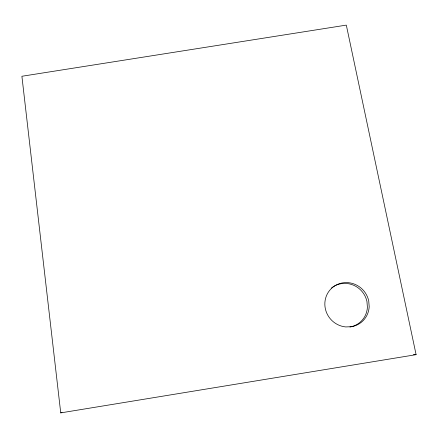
<?xml version="1.0" encoding="UTF-8"?>
<svg xmlns="http://www.w3.org/2000/svg" width="438" height="438" viewBox="0 0 438 438"><rect width="100%" height="100%" fill="white"/><g stroke="black" fill="none" stroke-linecap="round" stroke-linejoin="round"><path stroke-width="0.66" d="M60.734 412.886L416.1 354.665L346.316 25.114L21.9 76.267L60.734 412.886L61.999 412.399M413.406 354.599L416.1 354.665M349.94 327.005A22.316 21.555 46.7 0 0 367.4 307.273L366.956 301.547A22.316 21.555 46.7 0 0 331.484 288.001M351.522 326.715L345.708 326.934A22.601 21.818 46.5 0 1 324.848 304.689A22.601 21.818 46.5 0 1 344.377 282.647A22.601 21.818 46.5 0 1 368.736 300.944L369.19 306.742A22.601 21.818 46.5 0 1 351.522 326.715"/></g></svg>
